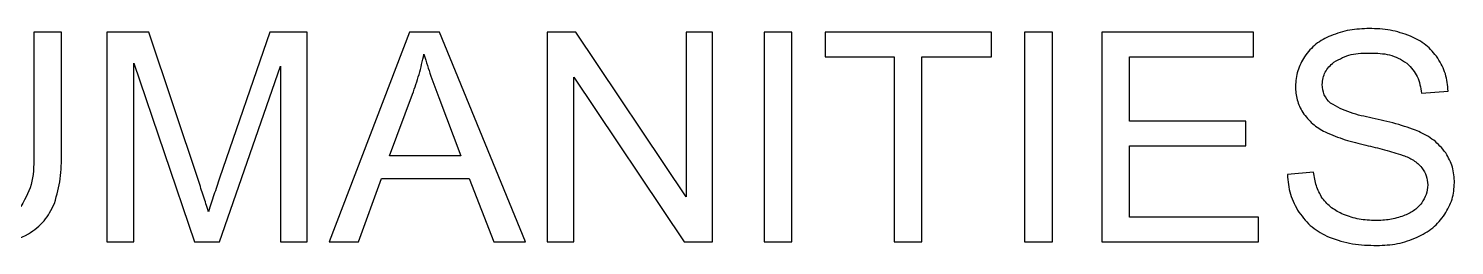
# Model space of a CAD drawing. Header units: millimetres. Extents: x -130 to 130, y -130 to 130.
# Drawn here: x -48.55 to -15.95, y 100.95 to 105.92 of the extents above; entities that cross this region are included whole.
import ezdxf

# ---------------------------------------------------------------- set-up
doc = ezdxf.new("R2010")
doc.units = ezdxf.units.MM
doc.header["$MEASUREMENT"] = 0

msp = doc.modelspace()

# ---------------------------------------------------------------- linework, layer by layer
at = {"color": 5}
for p, q in [((-48.43, 105.833), (-48.43, 103.064)), ((-47.795, 105.833), (-48.43, 105.833)), ((-47.795, 103.061), (-47.795, 105.833)), ((-46.757, 105.833), (-46.757, 101.035)), ((-45.802, 105.833), (-46.757, 105.833)), ((-44.666, 102.436), (-45.802, 105.833)), ((-43.033, 105.833), (-44.181, 102.495)), ((-42.178, 105.833), (-43.033, 105.833)), ((-42.178, 101.035), (-42.178, 105.833)), ((-46.145, 105.12), (-44.757, 101.035)), ((-46.145, 101.035), (-46.145, 105.12)), ((-44.185, 101.035), (-42.791, 105.051)), ((-42.791, 105.051), (-42.791, 101.035)), ((-40.297, 103.006), (-39.77, 104.413)), ((-39.171, 104.334), (-38.67, 103.006)), ((-16.703, 104.436), (-16.094, 104.482)), ((-38.67, 103.006), (-40.297, 103.006)), ((-19.17, 102.629), (-19.769, 102.577)), ((-46.757, 101.035), (-46.145, 101.035)), ((-44.757, 101.035), (-44.185, 101.035)), ((-42.791, 101.035), (-42.178, 101.035))]:
    msp.add_line(p, q, dxfattribs=at)
for points in [[(-38.474, 102.488), (-37.914, 101.035), (-37.191, 101.035), (-39.154, 105.833), (-39.838, 105.833), (-41.681, 101.035), (-41.007, 101.035), (-40.48, 102.488)], [(-32.91, 101.035), (-32.91, 105.833), (-33.519, 105.833), (-33.519, 102.066), (-36.039, 105.833), (-36.69, 105.833), (-36.69, 101.035), (-36.081, 101.035), (-36.081, 104.806), (-33.561, 101.035)], [(-31.1, 101.035), (-31.1, 105.833), (-31.735, 105.833), (-31.735, 101.035)], [(-26.538, 105.267), (-26.538, 105.833), (-30.341, 105.833), (-30.341, 105.267), (-28.76, 105.267), (-28.76, 101.035), (-28.125, 101.035), (-28.125, 105.267)], [(-25.143, 101.035), (-25.143, 105.833), (-25.778, 105.833), (-25.778, 101.035)], [(-20.722, 103.235), (-20.722, 103.798), (-23.376, 103.798), (-23.376, 105.267), (-20.542, 105.267), (-20.542, 105.833), (-24.011, 105.833), (-24.011, 101.035), (-20.43, 101.035), (-20.43, 101.602), (-23.376, 101.602), (-23.376, 103.235)]]:
    msp.add_lwpolyline(points, close=True, dxfattribs=at)
for points, knots in [([(-18.778, 105.751), (-18.897, 105.694), (-19.016, 105.637), (-19.217, 105.478), (-19.294, 105.38), (-19.38, 105.27)], [0, 0, 0, 0, 0.0395892, 0.0395892, 0.07925991, 0.07925991, 0.07925991, 0.07925991]), ([(-17.897, 105.915), (-18.048, 105.909), (-18.199, 105.904), (-18.493, 105.85), (-18.627, 105.803), (-18.778, 105.751)], [0, 0, 0, 0, 0.04527423, 0.04527423, 0.090633, 0.090633, 0.090633, 0.090633]), ([(-16.958, 105.742), (-17.122, 105.799), (-17.261, 105.848), (-17.575, 105.904), (-17.736, 105.91), (-17.897, 105.915)], [0, 0, 0, 0, 0.0519906, 0.0519906, 0.1037573, 0.1037573, 0.1037573, 0.1037573]), ([(-16.33, 105.238), (-16.419, 105.351), (-16.5, 105.454), (-16.71, 105.621), (-16.834, 105.681), (-16.958, 105.742)], [0, 0, 0, 0, 0.04330066, 0.04330066, 0.08653842, 0.08653842, 0.08653842, 0.08653842]), ([(-39.77, 104.413), (-39.718, 104.563), (-39.666, 104.713), (-39.579, 105.019), (-39.546, 105.172), (-39.511, 105.329)], [0, 0, 0, 0, 0.04769029, 0.04769029, 0.09538574, 0.09538574, 0.09538574, 0.09538574]), ([(-39.511, 105.329), (-39.453, 105.14), (-39.409, 104.998), (-39.294, 104.663), (-39.232, 104.499), (-39.171, 104.334)], [0, 0, 0, 0, 0.0594519, 0.0594519, 0.1176471, 0.1176471, 0.1176471, 0.1176471]), ([(-18.712, 105.143), (-18.564, 105.225), (-18.456, 105.284), (-18.17, 105.351), (-18.02, 105.353), (-17.871, 105.355)], [0, 0, 0, 0, 0.0507941, 0.0507941, 0.1000811, 0.1000811, 0.1000811, 0.1000811]), ([(-17.871, 105.355), (-17.722, 105.351), (-17.572, 105.347), (-17.29, 105.274), (-17.181, 105.209), (-17.037, 105.123)], [0, 0, 0, 0, 0.04485781, 0.04485781, 0.0906313, 0.0906313, 0.0906313, 0.0906313]), ([(-19.38, 105.27), (-19.439, 105.165), (-19.499, 105.06), (-19.568, 104.834), (-19.577, 104.716), (-19.586, 104.593)], [0, 0, 0, 0, 0.03629119, 0.03629119, 0.07258819, 0.07258819, 0.07258819, 0.07258819]), ([(-18.974, 104.635), (-18.961, 104.741), (-18.949, 104.836), (-18.86, 105.004), (-18.786, 105.073), (-18.712, 105.143)], [0, 0, 0, 0, 0.03204848, 0.03204848, 0.06402604, 0.06402604, 0.06402604, 0.06402604]), ([(-17.037, 105.123), (-16.937, 105.018), (-16.855, 104.93), (-16.746, 104.699), (-16.724, 104.567), (-16.703, 104.436)], [0, 0, 0, 0, 0.04346874, 0.04346874, 0.08665007, 0.08665007, 0.08665007, 0.08665007]), ([(-16.094, 104.482), (-16.107, 104.616), (-16.12, 104.75), (-16.198, 105.002), (-16.262, 105.117), (-16.33, 105.238)], [0, 0, 0, 0, 0.04045413, 0.04045413, 0.0809256, 0.0809256, 0.0809256, 0.0809256]), ([(-19.586, 104.593), (-19.58, 104.487), (-19.573, 104.381), (-19.518, 104.182), (-19.47, 104.09), (-19.419, 103.994)], [0, 0, 0, 0, 0.03179791, 0.03179791, 0.0636046, 0.0636046, 0.0636046, 0.0636046]), ([(-18.787, 104.21), (-18.843, 104.271), (-18.897, 104.331), (-18.959, 104.473), (-18.967, 104.554), (-18.974, 104.635)], [0, 0, 0, 0, 0.02492369, 0.02492369, 0.04984321, 0.04984321, 0.04984321, 0.04984321]), ([(-17.832, 103.866), (-18, 103.902), (-18.167, 103.937), (-18.504, 104.051), (-18.62, 104.116), (-18.787, 104.21)], [0, 0, 0, 0, 0.0514501, 0.0514501, 0.1078305, 0.1078305, 0.1078305, 0.1078305]), ([(-19.419, 103.994), (-19.343, 103.895), (-19.278, 103.812), (-19.106, 103.664), (-19.005, 103.607), (-18.905, 103.549)], [0, 0, 0, 0, 0.03750135, 0.03750135, 0.07480276, 0.07480276, 0.07480276, 0.07480276]), ([(-16.768, 103.562), (-16.966, 103.634), (-17.104, 103.684), (-17.471, 103.787), (-17.651, 103.826), (-17.832, 103.866)], [0, 0, 0, 0, 0.0633127, 0.0633127, 0.1227303, 0.1227303, 0.1227303, 0.1227303]), ([(-18.905, 103.549), (-18.734, 103.476), (-18.614, 103.425), (-18.296, 103.324), (-18.138, 103.286), (-17.979, 103.248)], [0, 0, 0, 0, 0.0559185, 0.0559185, 0.1089147, 0.1089147, 0.1089147, 0.1089147]), ([(-16.15, 103.071), (-16.243, 103.185), (-16.32, 103.277), (-16.528, 103.44), (-16.648, 103.501), (-16.768, 103.562)], [0, 0, 0, 0, 0.04414339, 0.04414339, 0.08794712, 0.08794712, 0.08794712, 0.08794712]), ([(-48.43, 103.064), (-48.429, 102.847), (-48.429, 102.629), (-48.52, 102.209), (-48.605, 102.058), (-48.727, 101.844)], [0, 0, 0, 0, 0.0652545, 0.0652545, 0.134003, 0.134003, 0.134003, 0.134003]), ([(-47.958, 101.912), (-47.897, 102.124), (-47.852, 102.283), (-47.8, 102.671), (-47.797, 102.866), (-47.795, 103.061)], [0, 0, 0, 0, 0.0661377, 0.0661377, 0.1308573, 0.1308573, 0.1308573, 0.1308573]), ([(-17.979, 103.248), (-17.835, 103.214), (-17.691, 103.181), (-17.393, 103.101), (-17.284, 103.066), (-17.125, 103.015)], [0, 0, 0, 0, 0.0443036, 0.0443036, 0.09272563, 0.09272563, 0.09272563, 0.09272563]), ([(-15.95, 102.39), (-15.957, 102.511), (-15.965, 102.633), (-16.031, 102.86), (-16.088, 102.961), (-16.15, 103.071)], [0, 0, 0, 0, 0.03640961, 0.03640961, 0.07285258, 0.07285258, 0.07285258, 0.07285258]), ([(-17.125, 103.015), (-17.043, 102.982), (-16.962, 102.949), (-16.815, 102.855), (-16.762, 102.801), (-16.693, 102.731)], [0, 0, 0, 0, 0.02644624, 0.02644624, 0.05338077, 0.05338077, 0.05338077, 0.05338077]), ([(-16.693, 102.731), (-16.653, 102.669), (-16.615, 102.611), (-16.572, 102.48), (-16.567, 102.409), (-16.562, 102.338)], [0, 0, 0, 0, 0.02204114, 0.02204114, 0.04406999, 0.04406999, 0.04406999, 0.04406999]), ([(-44.437, 101.726), (-44.479, 101.862), (-44.51, 101.958), (-44.588, 102.2), (-44.627, 102.318), (-44.666, 102.436)], [0, 0, 0, 0, 0.04271673, 0.04271673, 0.08366981, 0.08366981, 0.08366981, 0.08366981]), ([(-44.181, 102.495), (-44.225, 102.367), (-44.269, 102.239), (-44.356, 101.978), (-44.39, 101.873), (-44.437, 101.726)], [0, 0, 0, 0, 0.04052075, 0.04052075, 0.08263995, 0.08263995, 0.08263995, 0.08263995]), ([(-19.769, 102.577), (-19.756, 102.424), (-19.743, 102.27), (-19.656, 101.982), (-19.584, 101.851), (-19.508, 101.713)], [0, 0, 0, 0, 0.04614481, 0.04614481, 0.09230701, 0.09230701, 0.09230701, 0.09230701]), ([(-18.974, 102.037), (-19.029, 102.139), (-19.075, 102.221), (-19.139, 102.42), (-19.155, 102.525), (-19.17, 102.629)], [0, 0, 0, 0, 0.03474109, 0.03474109, 0.06920097, 0.06920097, 0.06920097, 0.06920097]), ([(-16.169, 101.667), (-16.106, 101.78), (-16.043, 101.892), (-15.97, 102.133), (-15.96, 102.258), (-15.95, 102.39)], [0, 0, 0, 0, 0.03870707, 0.03870707, 0.07743068, 0.07743068, 0.07743068, 0.07743068]), ([(-16.562, 102.338), (-16.568, 102.262), (-16.574, 102.189), (-16.62, 102.052), (-16.66, 101.989), (-16.699, 101.926)], [0, 0, 0, 0, 0.02294104, 0.02294104, 0.04587343, 0.04587343, 0.04587343, 0.04587343]), ([(-48.551, 101.219), (-48.423, 101.31), (-48.296, 101.401), (-48.097, 101.632), (-48.031, 101.765), (-47.958, 101.912)], [0, 0, 0, 0, 0.04704339, 0.04704339, 0.09415703, 0.09415703, 0.09415703, 0.09415703]), ([(-18.49, 101.664), (-18.583, 101.709), (-18.677, 101.755), (-18.84, 101.878), (-18.9, 101.95), (-18.974, 102.037)], [0, 0, 0, 0, 0.0312726, 0.0312726, 0.06278915, 0.06278915, 0.06278915, 0.06278915]), ([(-16.699, 101.926), (-16.763, 101.855), (-16.814, 101.797), (-16.953, 101.7), (-17.032, 101.665), (-17.112, 101.631)], [0, 0, 0, 0, 0.02845935, 0.02845935, 0.05668183, 0.05668183, 0.05668183, 0.05668183]), ([(-19.508, 101.713), (-19.411, 101.589), (-19.32, 101.472), (-19.089, 101.282), (-18.953, 101.213), (-18.817, 101.143)], [0, 0, 0, 0, 0.04692615, 0.04692615, 0.09383764, 0.09383764, 0.09383764, 0.09383764]), ([(-17.753, 101.523), (-17.88, 101.528), (-18.006, 101.533), (-18.252, 101.579), (-18.364, 101.619), (-18.49, 101.664)], [0, 0, 0, 0, 0.03793704, 0.03793704, 0.07596383, 0.07596383, 0.07596383, 0.07596383]), ([(-17.112, 101.631), (-17.224, 101.595), (-17.32, 101.565), (-17.534, 101.53), (-17.644, 101.526), (-17.753, 101.523)], [0, 0, 0, 0, 0.03540329, 0.03540329, 0.0706447, 0.0706447, 0.0706447, 0.0706447]), ([(-16.801, 101.14), (-16.677, 101.205), (-16.553, 101.271), (-16.341, 101.446), (-16.26, 101.55), (-16.169, 101.667)], [0, 0, 0, 0, 0.04209863, 0.04209863, 0.08427886, 0.08427886, 0.08427886, 0.08427886]), ([(-49.67, 100.953), (-49.474, 100.96), (-49.278, 100.966), (-48.902, 101.051), (-48.747, 101.125), (-48.551, 101.219)], [0, 0, 0, 0, 0.0588367, 0.0588367, 0.1184048, 0.1184048, 0.1184048, 0.1184048]), ([(-18.817, 101.143), (-18.621, 101.077), (-18.465, 101.024), (-18.098, 100.963), (-17.911, 100.958), (-17.724, 100.953)], [0, 0, 0, 0, 0.0620049, 0.0620049, 0.1233702, 0.1233702, 0.1233702, 0.1233702]), ([(-17.724, 100.953), (-17.565, 100.96), (-17.406, 100.966), (-17.098, 101.027), (-16.958, 101.08), (-16.801, 101.14)], [0, 0, 0, 0, 0.0477105, 0.0477105, 0.09552714, 0.09552714, 0.09552714, 0.09552714])]:
    msp.add_open_spline(points, degree=3, knots=knots, dxfattribs=at)

doc.saveas('drawing.dxf')
